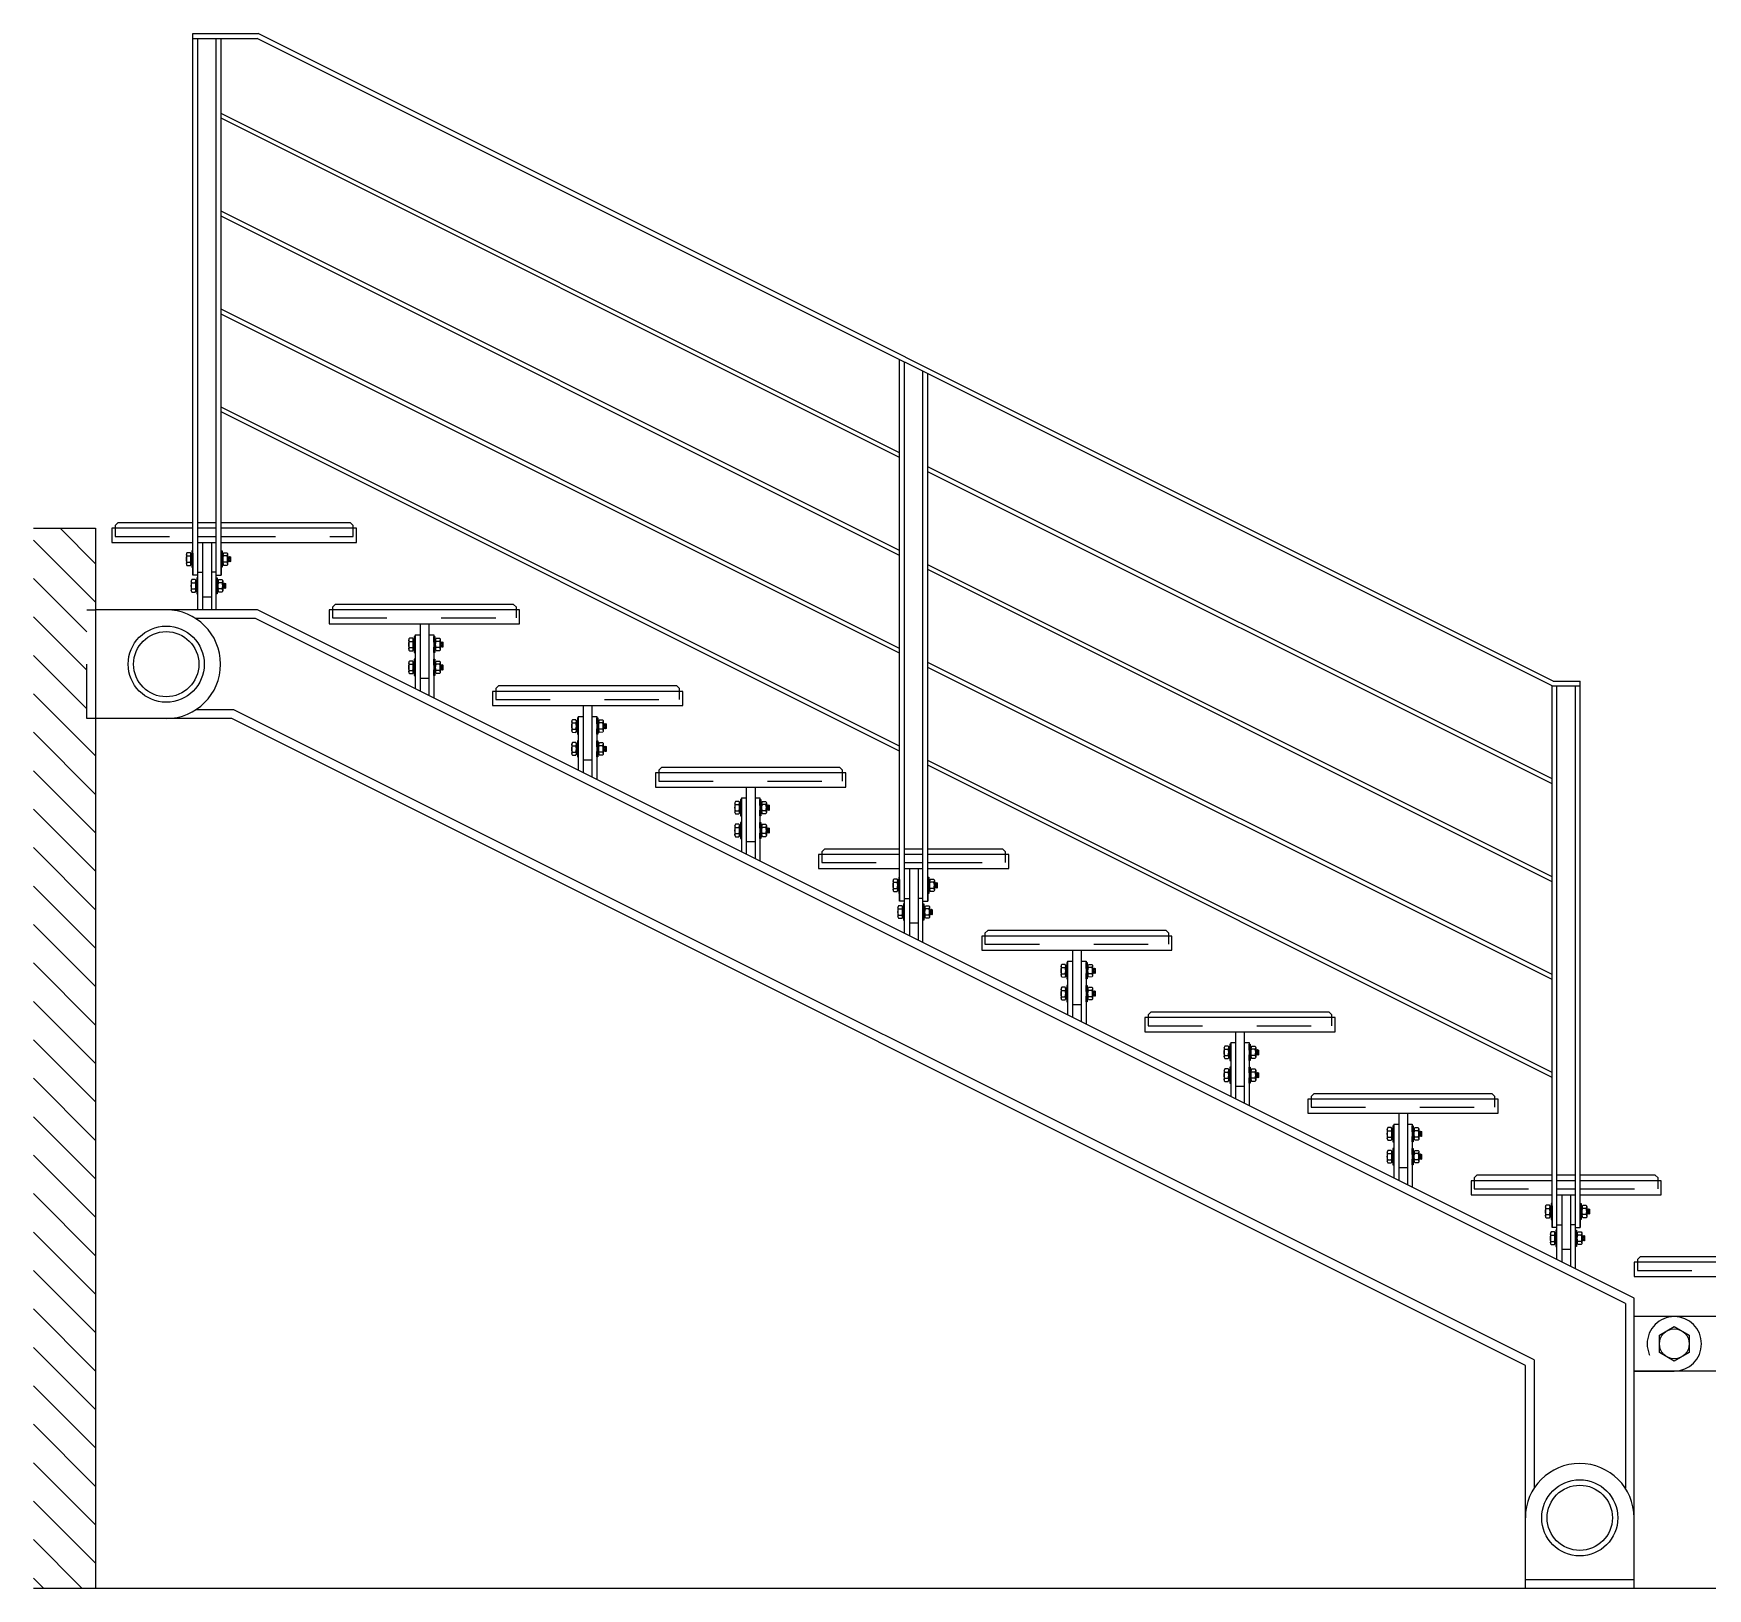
# Model space of a CAD drawing. Header units: millimetres. Extents: x 21.2 to 50.9, y 4.4 to 20.1.
# Drawn here: x 38.06 to 41.139, y 15.482 to 18.342 of the extents above; entities that cross this region are included whole.
import ezdxf

# ---------------------------------------------------------------- set-up
doc = ezdxf.new("R2010")
doc.units = ezdxf.units.MM
doc.linetypes.add('DASHED', pattern=[0.75, 0.5, -0.25])

# ---------------------------------------------------------------- blocks, each defined once
blk = doc.blocks.new('A$C69F00390')
h = blk.add_hatch()
h.set_pattern_fill('ANSI31', color=256, scale=400, angle=90, style=0)
h.set_pattern_definition([(135, (-30293.67, -34020.043), (-35.35534, -35.35534), [])])
h.paths.add_polyline_path([(114.2, 1600), (98.2, 1600), (98.2, 1800), (114.2, 1800), (114.2, 1950), (0, 1950), (0, 0), (114.2, 0)])
for p, q in [((293.2, 1864), (293.2, 2860)), ((293.2, 2860), (413.3, 2860)), ((293.2, 2851), (411.2, 2851)), ((293.2, 2851), (302.2, 2851)), ((302.2, 1800), (302.2, 2851)), ((336.2, 1800), (336.2, 2851)), ((336.2, 2851), (345.2, 2851)), ((345.2, 1864), (345.2, 2851)), ((2793.2, 1660), (411.2, 2851)), ((2795.3, 1669), (413.3, 2860)), ((1593.2, 2089), (345.2, 2713)), ((1593.2, 2080), (345.2, 2704)), ((1593.2, 1909), (345.2, 2533)), ((1593.2, 1900), (345.2, 2524)), ((1593.2, 1729), (345.2, 2353)), ((1593.2, 1720), (345.2, 2344)), ((1593.2, 1264), (1593.2, 2260)), ((1602.2, 1205), (1602.2, 2255.5)), ((1636.2, 1188), (1636.2, 2238.5)), ((1645.2, 1264), (1645.2, 2234)), ((1593.2, 1549), (345.2, 2173)), ((1593.2, 1540), (345.2, 2164)), ((2793.2, 1489), (1645.2, 2063)), ((2793.2, 1480), (1645.2, 2054)), ((144.2, 1950), (144.2, 1924)), ((293.2, 1950), (144.2, 1950)), ((155.2, 1960), (150.2, 1955)), ((150.2, 1955), (150.2, 1950)), ((293.2, 1960), (155.2, 1960)), ((336.2, 1960), (302.2, 1960)), ((336.2, 1950), (302.2, 1950)), ((583.2, 1960), (345.2, 1960)), ((594.2, 1950), (345.2, 1950)), ((588.2, 1955), (583.2, 1960)), ((588.2, 1950), (588.2, 1955)), ((594.2, 1924), (594.2, 1950)), ((144.2, 1924), (293.2, 1924)), ((302.2, 1924), (336.2, 1924)), ((311.2, 1924), (311.2, 1800.5)), ((327.2, 1924), (327.2, 1800)), ((345.2, 1924), (594.2, 1924)), ((282.2, 1899.1), (288.7, 1899.1)), ((282.2, 1887.6), (288.7, 1887.6)), ((289.7, 1884.9), (289.7, 1901.8)), ((291.5, 1903.2), (291.5, 1883.5)), ((293.2, 1904), (293.2, 1864)), ((345.2, 1904), (345.2, 1864)), ((347, 1903.2), (347, 1883.5)), ((348.7, 1884.9), (348.7, 1901.8)), ((356.2, 1899.1), (349.7, 1899.1)), ((356.2, 1887.6), (349.7, 1887.6)), ((357.2, 1898.3), (358.1, 1888.3)), ((357.2, 1898.3), (357.2, 1888.7)), ((359.6, 1889.1), (359, 1897.5)), ((360.6, 1898.3), (361.4, 1888.3)), ((2793.2, 1309), (1645.2, 1883)), ((291.2, 1849.9), (297.7, 1849.9)), ((302.2, 1864), (293.2, 1864)), ((298.7, 1835.7), (298.7, 1852.6)), ((300.5, 1854), (300.5, 1834.3)), ((302.2, 1869), (311.2, 1869)), ((336.2, 1869), (327.2, 1869)), ((336.2, 1864), (345.2, 1864)), ((338, 1854), (338, 1834.3)), ((339.7, 1835.7), (339.7, 1852.6)), ((347.2, 1849.9), (340.7, 1849.9)), ((348.2, 1849.2), (348.2, 1839.5)), ((348.2, 1849.2), (349.1, 1839.2)), ((350.6, 1840), (350, 1848.4)), ((351.6, 1849.2), (352.4, 1839.2)), ((2793.2, 1300), (1645.2, 1874)), ((291.2, 1838.4), (297.7, 1838.4)), ((311.2, 1824), (327.2, 1824)), ((347.2, 1838.4), (340.7, 1838.4)), ((408.4, 1784), (298.5, 1784)), ((2928.2, 524.1), (408.4, 1784)), ((711.2, 1774), (711.2, 1650.5)), ((727.2, 1774), (727.2, 1642.5)), ((691.2, 1742), (697.7, 1742)), ((691.2, 1730.4), (697.7, 1730.4)), ((698.7, 1727.8), (698.7, 1744.6)), ((700.5, 1746.1), (700.5, 1726.3)), ((702.2, 1754), (702.2, 1655)), ((736.2, 1754), (736.2, 1638)), ((738, 1746.1), (738, 1726.3)), ((739.7, 1727.8), (739.7, 1744.6)), ((747.2, 1742), (740.7, 1742)), ((747.2, 1730.4), (740.7, 1730.4)), ((748.2, 1741.2), (749.1, 1731.2)), ((748.2, 1741.2), (748.2, 1731.6)), ((750.6, 1732), (750, 1740.4)), ((751.6, 1741.2), (752.4, 1731.2)), ((691.2, 1699.9), (697.7, 1699.9)), ((698.7, 1685.7), (698.7, 1702.6)), ((700.5, 1704), (700.5, 1684.3)), ((738, 1704), (738, 1684.3)), ((739.7, 1685.7), (739.7, 1702.6)), ((747.2, 1699.9), (740.7, 1699.9)), ((748.2, 1699.2), (749.1, 1689.2)), ((748.2, 1699.2), (748.2, 1689.5)), ((750.6, 1690), (750, 1698.4)), ((751.6, 1699.2), (752.4, 1689.2)), ((2793.2, 1129), (1645.2, 1703)), ((2793.2, 1120), (1645.2, 1694)), ((691.2, 1688.4), (697.7, 1688.4)), ((747.2, 1688.4), (740.7, 1688.4)), ((2795.3, 1669), (2845.2, 1669)), ((2845.2, 664), (2845.2, 1669)), ((2793.2, 1660), (2845.2, 1660)), ((2793.2, 664), (2793.2, 1660)), ((2793.2, 1660), (2802.2, 1660)), ((2802.2, 605), (2802.2, 1660)), ((2836.2, 1660), (2845.2, 1660)), ((2836.2, 588), (2836.2, 1660)), ((368.8, 1616), (298.5, 1616)), ((2760.2, 420.3), (368.8, 1616)), ((1002.2, 1604), (1002.2, 1505)), ((1011.2, 1624), (1011.2, 1500.5)), ((1027.2, 1624), (1027.2, 1492.5)), ((1036.2, 1604), (1036.2, 1488)), ((991.2, 1592), (997.7, 1592)), ((991.2, 1580.4), (997.7, 1580.4)), ((998.7, 1577.8), (998.7, 1594.6)), ((1000.5, 1596.1), (1000.5, 1576.3)), ((1038, 1596.1), (1038, 1576.3)), ((1039.7, 1577.8), (1039.7, 1594.6)), ((1047.2, 1592), (1040.7, 1592)), ((1047.2, 1580.4), (1040.7, 1580.4)), ((1048.2, 1591.2), (1049.1, 1581.2)), ((1048.2, 1591.2), (1048.2, 1581.6)), ((1050.6, 1582), (1050, 1590.4)), ((1051.6, 1591.2), (1052.4, 1581.2)), ((991.2, 1549.9), (997.7, 1549.9)), ((998.7, 1535.7), (998.7, 1552.6)), ((1000.5, 1554), (1000.5, 1534.3)), ((1038, 1554), (1038, 1534.3)), ((1039.7, 1535.7), (1039.7, 1552.6)), ((1047.2, 1549.9), (1040.7, 1549.9)), ((1048.2, 1549.2), (1049.1, 1539.2)), ((1048.2, 1549.2), (1048.2, 1539.5)), ((1050.6, 1540), (1050, 1548.4)), ((1051.6, 1549.2), (1052.4, 1539.2)), ((991.2, 1538.4), (997.7, 1538.4)), ((1047.2, 1538.4), (1040.7, 1538.4)), ((2793.2, 949), (1645.2, 1523)), ((2793.2, 940), (1645.2, 1514)), ((1302.2, 1454), (1302.2, 1355)), ((1311.2, 1474), (1311.2, 1350.5)), ((1327.2, 1474), (1327.2, 1342.5)), ((1336.2, 1454), (1336.2, 1338)), ((1291.2, 1442), (1297.7, 1442)), ((1291.2, 1430.4), (1297.7, 1430.4)), ((1298.7, 1427.8), (1298.7, 1444.6)), ((1300.5, 1446.1), (1300.5, 1426.3)), ((1338, 1446.1), (1338, 1426.3)), ((1339.7, 1427.8), (1339.7, 1444.6)), ((1347.2, 1442), (1340.7, 1442)), ((1347.2, 1430.4), (1340.7, 1430.4)), ((1348.2, 1441.2), (1349.1, 1431.2)), ((1348.2, 1441.2), (1348.2, 1431.6)), ((1350.6, 1432), (1350, 1440.4)), ((1351.6, 1441.2), (1352.4, 1431.2)), ((1291.2, 1399.9), (1297.7, 1399.9)), ((1291.2, 1388.4), (1297.7, 1388.4)), ((1298.7, 1385.7), (1298.7, 1402.6)), ((1300.5, 1404), (1300.5, 1384.3)), ((1338, 1404), (1338, 1384.3)), ((1339.7, 1385.7), (1339.7, 1402.6)), ((1347.2, 1399.9), (1340.7, 1399.9)), ((1347.2, 1388.4), (1340.7, 1388.4)), ((1348.2, 1399.2), (1349.1, 1389.2)), ((1348.2, 1399.2), (1348.2, 1389.5)), ((1350.6, 1390), (1350, 1398.4)), ((1351.6, 1399.2), (1352.4, 1389.2)), ((1455.2, 1360), (1450.2, 1355)), ((1450.2, 1355), (1450.2, 1350)), ((1593.2, 1360), (1455.2, 1360)), ((1636.2, 1360), (1602.2, 1360)), ((1783.2, 1360), (1645.2, 1360)), ((1788.2, 1355), (1783.2, 1360)), ((1788.2, 1350), (1788.2, 1355)), ((1593.2, 1350), (1444.2, 1350)), ((1444.2, 1350), (1444.2, 1324)), ((1636.2, 1350), (1602.2, 1350)), ((1794.2, 1350), (1645.2, 1350)), ((1794.2, 1324), (1794.2, 1350)), ((1444.2, 1324), (1593.2, 1324)), ((1582.2, 1299.1), (1588.7, 1299.1)), ((1589.7, 1284.9), (1589.7, 1301.8)), ((1591.5, 1303.2), (1591.5, 1283.5)), ((1593.2, 1304), (1593.2, 1264)), ((1602.2, 1324), (1636.2, 1324)), ((1611.2, 1324), (1611.2, 1200.5)), ((1627.2, 1324), (1627.2, 1192.5)), ((1645.2, 1324), (1794.2, 1324)), ((1645.2, 1304), (1645.2, 1264)), ((1647, 1303.2), (1647, 1283.5)), ((1648.7, 1284.9), (1648.7, 1301.8)), ((1656.2, 1299.1), (1649.7, 1299.1)), ((1657.2, 1298.3), (1658.1, 1288.3)), ((1657.2, 1298.3), (1657.2, 1288.7)), ((1659.6, 1289.1), (1659, 1297.5)), ((1660.6, 1298.3), (1661.4, 1288.3)), ((1582.2, 1287.6), (1588.7, 1287.6)), ((1602.2, 1264), (1593.2, 1264)), ((1602.2, 1269), (1611.2, 1269)), ((1636.2, 1269), (1627.2, 1269)), ((1636.2, 1264), (1645.2, 1264)), ((1656.2, 1287.6), (1649.7, 1287.6)), ((1591.2, 1249.9), (1597.7, 1249.9)), ((1591.2, 1238.4), (1597.7, 1238.4)), ((1598.7, 1235.7), (1598.7, 1252.6)), ((1600.5, 1254), (1600.5, 1234.3)), ((1638, 1254), (1638, 1234.3)), ((1639.7, 1235.7), (1639.7, 1252.6)), ((1647.2, 1249.9), (1640.7, 1249.9)), ((1647.2, 1238.4), (1640.7, 1238.4)), ((1648.2, 1249.2), (1648.2, 1239.5)), ((1648.2, 1249.2), (1649.1, 1239.2)), ((1650.6, 1240), (1650, 1248.4)), ((1651.6, 1249.2), (1652.4, 1239.2)), ((1611.2, 1224), (1627.2, 1224)), ((1911.2, 1174), (1911.2, 1050.5)), ((1927.2, 1174), (1927.2, 1042.5)), ((1891.2, 1142), (1897.7, 1142)), ((1898.7, 1127.8), (1898.7, 1144.6)), ((1900.5, 1146.1), (1900.5, 1126.3)), ((1902.2, 1154), (1902.2, 1055)), ((1936.2, 1154), (1936.2, 1038)), ((1938, 1146.1), (1938, 1126.3)), ((1939.7, 1127.8), (1939.7, 1144.6)), ((1947.2, 1142), (1940.7, 1142)), ((1948.2, 1141.2), (1949.1, 1131.2)), ((1948.2, 1141.2), (1948.2, 1131.6)), ((1950.6, 1132), (1950, 1140.4)), ((1951.6, 1141.2), (1952.4, 1131.2)), ((1891.2, 1130.4), (1897.7, 1130.4)), ((1947.2, 1130.4), (1940.7, 1130.4)), ((1891.2, 1099.9), (1897.7, 1099.9)), ((1891.2, 1088.4), (1897.7, 1088.4)), ((1898.7, 1085.7), (1898.7, 1102.6)), ((1900.5, 1104), (1900.5, 1084.3)), ((1938, 1104), (1938, 1084.3)), ((1939.7, 1085.7), (1939.7, 1102.6)), ((1947.2, 1099.9), (1940.7, 1099.9)), ((1947.2, 1088.4), (1940.7, 1088.4)), ((1948.2, 1099.2), (1949.1, 1089.2)), ((1948.2, 1099.2), (1948.2, 1089.5)), ((1950.6, 1090), (1950, 1098.4)), ((1951.6, 1099.2), (1952.4, 1089.2)), ((2211.2, 1024), (2211.2, 900.5)), ((2227.2, 1024), (2227.2, 892.5)), ((2191.2, 992), (2197.7, 992)), ((2198.7, 977.8), (2198.7, 994.6)), ((2200.5, 996.1), (2200.5, 976.3)), ((2202.2, 1004), (2202.2, 905)), ((2236.2, 1004), (2236.2, 888)), ((2238, 996.1), (2238, 976.3)), ((2239.7, 977.8), (2239.7, 994.6)), ((2247.2, 992), (2240.7, 992)), ((2248.2, 991.2), (2249.1, 981.2)), ((2248.2, 991.2), (2248.2, 981.6)), ((2250.6, 982), (2250, 990.4)), ((2251.6, 991.2), (2252.4, 981.2)), ((2191.2, 980.4), (2197.7, 980.4)), ((2247.2, 980.4), (2240.7, 980.4)), ((2191.2, 949.9), (2197.7, 949.9)), ((2191.2, 938.4), (2197.7, 938.4)), ((2198.7, 935.7), (2198.7, 952.6)), ((2200.5, 954), (2200.5, 934.3)), ((2238, 954), (2238, 934.3)), ((2239.7, 935.7), (2239.7, 952.6)), ((2247.2, 949.9), (2240.7, 949.9)), ((2247.2, 938.4), (2240.7, 938.4)), ((2248.2, 949.2), (2249.1, 939.2)), ((2248.2, 949.2), (2248.2, 939.5)), ((2250.6, 940), (2250, 948.4)), ((2251.6, 949.2), (2252.4, 939.2)), ((2511.2, 874), (2511.2, 750.5)), ((2527.2, 874), (2527.2, 742.5)), ((2491.2, 842), (2497.7, 842)), ((2498.7, 827.8), (2498.7, 844.6)), ((2500.5, 846.1), (2500.5, 826.3)), ((2502.2, 854), (2502.2, 755)), ((2536.2, 854), (2536.2, 738)), ((2538, 846.1), (2538, 826.3)), ((2539.7, 827.8), (2539.7, 844.6)), ((2547.2, 842), (2540.7, 842)), ((2548.2, 841.2), (2549.1, 831.2)), ((2548.2, 841.2), (2548.2, 831.6)), ((2550.6, 832), (2550, 840.4)), ((2551.6, 841.2), (2552.4, 831.2)), ((2491.2, 830.4), (2497.7, 830.4)), ((2498.7, 785.7), (2498.7, 802.6)), ((2500.5, 804), (2500.5, 784.3)), ((2538, 804), (2538, 784.3)), ((2539.7, 785.7), (2539.7, 802.6)), ((2547.2, 830.4), (2540.7, 830.4)), ((2491.2, 799.9), (2497.7, 799.9)), ((2491.2, 788.4), (2497.7, 788.4)), ((2547.2, 799.9), (2540.7, 799.9)), ((2547.2, 788.4), (2540.7, 788.4)), ((2548.2, 799.2), (2549.1, 789.2)), ((2548.2, 799.2), (2548.2, 789.5)), ((2550.6, 790), (2550, 798.4)), ((2551.6, 799.2), (2552.4, 789.2)), ((2793.2, 750), (2644.2, 750)), ((2644.2, 750), (2644.2, 724)), ((2655.2, 760), (2650.2, 755)), ((2650.2, 755), (2650.2, 750)), ((2793.2, 760), (2655.2, 760)), ((2836.2, 760), (2802.2, 760)), ((2836.2, 750), (2802.2, 750)), ((2983.2, 760), (2845.2, 760)), ((2994.2, 750), (2845.2, 750)), ((2988.2, 755), (2983.2, 760)), ((2988.2, 750), (2988.2, 755)), ((2994.2, 724), (2994.2, 750)), ((2644.2, 724), (2793.2, 724)), ((2802.2, 724), (2836.2, 724)), ((2811.2, 724), (2811.2, 600.5)), ((2827.2, 724), (2827.2, 592.5)), ((2845.2, 724), (2994.2, 724)), ((2782.2, 699.1), (2788.7, 699.1)), ((2782.2, 687.6), (2788.7, 687.6)), ((2789.7, 684.9), (2789.7, 701.8)), ((2791.5, 703.2), (2791.5, 683.5)), ((2793.2, 704), (2793.2, 664)), ((2845.2, 704), (2845.2, 664)), ((2847, 703.2), (2847, 683.5)), ((2848.7, 684.9), (2848.7, 701.8)), ((2856.2, 699.1), (2849.7, 699.1)), ((2856.2, 687.6), (2849.7, 687.6)), ((2857.2, 698.3), (2858.1, 688.3)), ((2857.2, 698.3), (2857.2, 688.7)), ((2859.6, 689.1), (2859, 697.5)), ((2860.6, 698.3), (2861.4, 688.3)), ((2791.2, 649.9), (2797.7, 649.9)), ((2802.2, 664), (2793.2, 664)), ((2798.7, 635.7), (2798.7, 652.6)), ((2800.5, 654), (2800.5, 634.3)), ((2802.2, 669), (2811.2, 669)), ((2836.2, 669), (2827.2, 669)), ((2836.2, 664), (2845.2, 664)), ((2838, 654), (2838, 634.3)), ((2839.7, 635.7), (2839.7, 652.6)), ((2847.2, 649.9), (2840.7, 649.9)), ((2848.2, 649.2), (2848.2, 639.5)), ((2848.2, 649.2), (2849.1, 639.2)), ((2850.6, 640), (2850, 648.4)), ((2851.6, 649.2), (2852.4, 639.2)), ((2791.2, 638.4), (2797.7, 638.4)), ((2811.2, 624), (2827.2, 624)), ((2847.2, 638.4), (2840.7, 638.4)), ((3944.2, 600), (2944.2, 600)), ((2944.2, 600), (2944.2, 574)), ((2955.2, 610), (2950.2, 605)), ((2950.2, 605), (2950.2, 600)), ((3933.2, 610), (2955.2, 610)), ((2944.2, 574), (3944.2, 574)), ((2928.2, 524.1), (2928.2, 184.3)), ((2760.2, 420.3), (2760.2, 184.3)), ((2944.2, 16), (2744.2, 16)), ((4844.2, 0), (0, 0))]:
    blk.add_line(p, q)
for points in [[(0, 1950), (114.2, 1950), (114.2, 0)], [(2944.2, 0), (2944.2, 534), (412.2, 1800), (114.2, 1800)], [(888.2, 1800), (888.2, 1805), (883.2, 1810), (555.2, 1810), (550.2, 1805), (550.2, 1800)], [(702.2, 1754), (711.2, 1754)], [(727.2, 1754), (736.2, 1754)], [(711.2, 1674), (727.2, 1674)], [(1188.2, 1650), (1188.2, 1655), (1183.2, 1660), (855.2, 1660), (850.2, 1655), (850.2, 1650)], [(1002.2, 1604), (1011.2, 1604)], [(1027.2, 1604), (1036.2, 1604)], [(2744.2, 0), (2744.2, 410.4), (365, 1600), (114.2, 1600)], [(1011.2, 1524), (1027.2, 1524)], [(1488.2, 1500), (1488.2, 1505), (1483.2, 1510), (1155.2, 1510), (1150.2, 1505), (1150.2, 1500)], [(1302.2, 1454), (1311.2, 1454)], [(1327.2, 1454), (1336.2, 1454)], [(1311.2, 1374), (1327.2, 1374)], [(2088.2, 1200), (2088.2, 1205), (2083.2, 1210), (1755.2, 1210), (1750.2, 1205), (1750.2, 1200)], [(1902.2, 1154), (1911.2, 1154)], [(1927.2, 1154), (1936.2, 1154)], [(1911.2, 1074), (1927.2, 1074)], [(2388.2, 1050), (2388.2, 1055), (2383.2, 1060), (2055.2, 1060), (2050.2, 1055), (2050.2, 1050)], [(2202.2, 1004), (2211.2, 1004)], [(2227.2, 1004), (2236.2, 1004)], [(2211.2, 924), (2227.2, 924)], [(2688.2, 900), (2688.2, 905), (2683.2, 910), (2355.2, 910), (2350.2, 905), (2350.2, 900)], [(2502.2, 854), (2511.2, 854)], [(2527.2, 854), (2536.2, 854)], [(2511.2, 774), (2527.2, 774)], [(4794.2, 124), (4414.2, 124), (3662.2, 500), (2944.2, 500)], [(4744.2, 24), (4390.6, 24), (3638.6, 400), (2944.2, 400)]]:
    blk.add_lwpolyline(points)
at = {"linetype": 'DASHED'}
for points in [[(150.2, 1950), (150.2, 1935), (293.2, 1935)], [(345.2, 1935), (588.2, 1935), (588.2, 1950)], [(302.2, 1935), (336.2, 1935)], [(114.2, 1600), (98.2, 1600), (98.2, 1800), (114.2, 1800)], [(550.2, 1800), (550.2, 1785), (888.2, 1785), (888.2, 1800)], [(850.2, 1650), (850.2, 1635), (1188.2, 1635), (1188.2, 1650)], [(1150.2, 1500), (1150.2, 1485), (1488.2, 1485), (1488.2, 1500)], [(1450.2, 1350), (1450.2, 1335), (1593.2, 1335)], [(1602.2, 1335), (1636.2, 1335)], [(1645.2, 1335), (1788.2, 1335), (1788.2, 1350)], [(1750.2, 1200), (1750.2, 1185), (2088.2, 1185), (2088.2, 1200)], [(2050.2, 1050), (2050.2, 1035), (2388.2, 1035), (2388.2, 1050)], [(2350.2, 900), (2350.2, 885), (2688.2, 885), (2688.2, 900)], [(2650.2, 750), (2650.2, 735), (2793.2, 735)], [(2845.2, 735), (2988.2, 735), (2988.2, 750)], [(2802.2, 735), (2836.2, 735)], [(2950.2, 600), (2950.2, 585), (3938.2, 585), (3938.2, 600)]]:
    blk.add_lwpolyline(points, dxfattribs=at)
for points in [[(293.2, 1897.4), (293.2, 1908.2), (291.5, 1908.2), (291.5, 1903.2), (289.7, 1903.2), (289.7, 1901.8, 0.201578), (288.6, 1904.9), (282.4, 1904.9, 0.196126), (281.2, 1902.1, 0.196126)], [(281.2, 1902.1), (281.2, 1902.1), (281.2, 1884.6, 0.22641), (282.4, 1881.8), (288.6, 1881.8, 0.193582), (289.7, 1884.9), (289.7, 1883.5), (291.5, 1883.5), (291.5, 1878.5), (293.2, 1878.5), (293.2, 1888.6)], [(281.2, 1884.9, -0.219294), (282.2, 1887.6, -0.173205), (282.2, 1899.1, -0.102242), (281.2, 1901.8)], [(289.7, 1884.9, 0.219294), (288.7, 1887.6, 0.173205), (288.7, 1899.1, 0.102242), (289.7, 1901.8)], [(345.2, 1897.4), (345.2, 1908.2), (347, 1908.2), (347, 1903.2), (348.7, 1903.2), (348.7, 1901.8, -0.201578), (349.9, 1904.9), (356.1, 1904.9, -0.203722), (357.2, 1902), (357.2, 1898.3), (359, 1897.5), (360.6, 1898.3), (362.2, 1897.6), (362.2, 1888.8), (361.4, 1888.3), (359.6, 1889.1), (358.1, 1888.3), (357.2, 1888.7), (357.2, 1884.6, -0.22641), (356.1, 1881.8), (349.9, 1881.8, -0.193582), (348.7, 1884.9), (348.7, 1883.5), (347, 1883.5), (347, 1878.5), (345.2, 1878.5), (345.2, 1888.6)], [(348.7, 1884.9, -0.219294), (349.7, 1887.6, -0.173205), (349.7, 1899.1, -0.102242), (348.7, 1901.8)], [(357.2, 1884.9, 0.219294), (356.2, 1887.6, 0.173205), (356.2, 1899.1, 0.102242), (357.2, 1901.8)], [(302.2, 1848.2), (302.2, 1859), (300.5, 1859), (300.5, 1854), (298.7, 1854), (298.7, 1852.6, 0.201578), (297.6, 1855.7), (291.4, 1855.7, 0.203722), (290.2, 1852.8), (290.2, 1839.5)], [(290.2, 1835.7, -0.219294), (291.2, 1838.4, -0.173205), (291.2, 1849.9, -0.102242), (290.2, 1852.6)], [(298.7, 1835.7, 0.219294), (297.7, 1838.4, 0.173205), (297.7, 1849.9, 0.102242), (298.7, 1852.6)], [(336.2, 1848.2), (336.2, 1859), (338, 1859), (338, 1854), (339.7, 1854), (339.7, 1852.6, -0.201578), (340.9, 1855.7), (347.1, 1855.7, -0.203722), (348.2, 1852.8), (348.2, 1849.2), (350, 1848.4), (351.6, 1849.2), (353.2, 1848.4), (353.2, 1839.6), (352.4, 1839.2), (350.6, 1840), (349.1, 1839.2), (348.2, 1839.5), (348.2, 1835.5, -0.22641), (347.1, 1832.6), (340.9, 1832.6, -0.193582), (339.7, 1835.7), (339.7, 1834.3), (338, 1834.3), (338, 1829.3), (336.2, 1829.3), (336.2, 1839.4)], [(339.7, 1835.7, -0.219294), (340.7, 1838.4, -0.173205), (340.7, 1849.9, -0.102242), (339.7, 1852.6)], [(348.2, 1835.7, 0.219294), (347.2, 1838.4, 0.173205), (347.2, 1849.9, 0.102242), (348.2, 1852.6)], [(290.2, 1839.5), (290.2, 1839.5), (290.2, 1835.5, 0.22641), (291.4, 1832.6), (297.6, 1832.6, 0.193582), (298.7, 1835.7), (298.7, 1834.3), (300.5, 1834.3), (300.5, 1829.3), (302.2, 1829.3), (302.2, 1839.4)], [(702.2, 1740.2), (702.2, 1751.1), (700.5, 1751.1), (700.5, 1746.1), (698.7, 1746.1), (698.7, 1744.6, 0.201578), (697.6, 1747.7), (691.4, 1747.7, 0.196126), (690.2, 1745, 0.196126)], [(690.2, 1745), (690.2, 1745), (690.2, 1727.5, 0.22641), (691.4, 1724.7), (697.6, 1724.6, 0.193582), (698.7, 1727.8), (698.7, 1726.3), (700.5, 1726.3), (700.5, 1721.3), (702.2, 1721.3), (702.2, 1731.4)], [(690.2, 1727.8, -0.219294), (691.2, 1730.4, -0.173205), (691.2, 1742, -0.102242), (690.2, 1744.6)], [(698.7, 1727.8, 0.219294), (697.7, 1730.4, 0.173205), (697.7, 1742, 0.102242), (698.7, 1744.6)], [(736.2, 1740.2), (736.2, 1751.1), (738, 1751.1), (738, 1746.1), (739.7, 1746.1), (739.7, 1744.6, -0.201578), (740.9, 1747.7), (747.1, 1747.7, -0.203722), (748.2, 1744.9), (748.2, 1741.2), (750, 1740.4), (751.6, 1741.2), (753.2, 1740.4), (753.2, 1731.6), (752.4, 1731.2), (750.6, 1732), (749.1, 1731.2), (748.2, 1731.6), (748.2, 1727.5, -0.22641), (747.1, 1724.7), (740.9, 1724.6, -0.193582), (739.7, 1727.8), (739.7, 1726.3), (738, 1726.3), (738, 1721.3), (736.2, 1721.3), (736.2, 1731.4)], [(739.7, 1727.8, -0.219294), (740.7, 1730.4, -0.173205), (740.7, 1742, -0.102242), (739.7, 1744.6)], [(748.2, 1727.8, 0.219294), (747.2, 1730.4, 0.173205), (747.2, 1742, 0.102242), (748.2, 1744.6)], [(702.2, 1698.2), (702.2, 1709), (700.5, 1709), (700.5, 1704), (698.7, 1704), (698.7, 1702.6, 0.201578), (697.6, 1705.7), (691.4, 1705.7, 0.203722), (690.2, 1702.8), (690.2, 1689.5)], [(690.2, 1685.7, -0.219294), (691.2, 1688.4, -0.173205), (691.2, 1699.9, -0.102242), (690.2, 1702.6)], [(698.7, 1685.7, 0.219294), (697.7, 1688.4, 0.173205), (697.7, 1699.9, 0.102242), (698.7, 1702.6)], [(736.2, 1698.2), (736.2, 1709), (738, 1709), (738, 1704), (739.7, 1704), (739.7, 1702.6, -0.201578), (740.9, 1705.7), (747.1, 1705.7, -0.203722), (748.2, 1702.8), (748.2, 1699.2), (750, 1698.4), (751.6, 1699.2), (753.2, 1698.4), (753.2, 1689.6), (752.4, 1689.2), (750.6, 1690), (749.1, 1689.2), (748.2, 1689.5), (748.2, 1685.5, -0.22641), (747.1, 1682.6), (740.9, 1682.6, -0.193582), (739.7, 1685.7), (739.7, 1684.3), (738, 1684.3), (738, 1679.3), (736.2, 1679.3), (736.2, 1689.4)], [(739.7, 1685.7, -0.219294), (740.7, 1688.4, -0.173205), (740.7, 1699.9, -0.102242), (739.7, 1702.6)], [(748.2, 1685.7, 0.219294), (747.2, 1688.4, 0.173205), (747.2, 1699.9, 0.102242), (748.2, 1702.6)], [(690.2, 1689.5), (690.2, 1689.5), (690.2, 1685.5, 0.22641), (691.4, 1682.6), (697.6, 1682.6, 0.193582), (698.7, 1685.7), (698.7, 1684.3), (700.5, 1684.3), (700.5, 1679.3), (702.2, 1679.3), (702.2, 1689.4)], [(1002.2, 1590.2), (1002.2, 1601.1), (1000.5, 1601.1), (1000.5, 1596.1), (998.7, 1596.1), (998.7, 1594.6, 0.201578), (997.6, 1597.7), (991.4, 1597.7, 0.196126), (990.2, 1595, 0.196126)], [(990.2, 1595), (990.2, 1595), (990.2, 1577.5, 0.22641), (991.4, 1574.7), (997.6, 1574.6, 0.193582), (998.7, 1577.8), (998.7, 1576.3), (1000.5, 1576.3), (1000.5, 1571.3), (1002.2, 1571.3), (1002.2, 1581.4)], [(990.2, 1577.8, -0.219294), (991.2, 1580.4, -0.173205), (991.2, 1592, -0.102242), (990.2, 1594.6)], [(998.7, 1577.8, 0.219294), (997.7, 1580.4, 0.173205), (997.7, 1592, 0.102242), (998.7, 1594.6)], [(1036.2, 1590.2), (1036.2, 1601.1), (1038, 1601.1), (1038, 1596.1), (1039.7, 1596.1), (1039.7, 1594.6, -0.201578), (1040.9, 1597.7), (1047.1, 1597.7, -0.203722), (1048.2, 1594.9), (1048.2, 1591.2), (1050, 1590.4), (1051.6, 1591.2), (1053.2, 1590.4), (1053.2, 1581.6), (1052.4, 1581.2), (1050.6, 1582), (1049.1, 1581.2), (1048.2, 1581.6), (1048.2, 1577.5, -0.22641), (1047.1, 1574.7), (1040.9, 1574.6, -0.193582), (1039.7, 1577.8), (1039.7, 1576.3), (1038, 1576.3), (1038, 1571.3), (1036.2, 1571.3), (1036.2, 1581.4)], [(1039.7, 1577.8, -0.219294), (1040.7, 1580.4, -0.173205), (1040.7, 1592, -0.102242), (1039.7, 1594.6)], [(1048.2, 1577.8, 0.219294), (1047.2, 1580.4, 0.173205), (1047.2, 1592, 0.102242), (1048.2, 1594.6)], [(1002.2, 1548.2), (1002.2, 1559), (1000.5, 1559), (1000.5, 1554), (998.7, 1554), (998.7, 1552.6, 0.201578), (997.6, 1555.7), (991.4, 1555.7, 0.203722), (990.2, 1552.8), (990.2, 1539.5)], [(990.2, 1535.7, -0.219294), (991.2, 1538.4, -0.173205), (991.2, 1549.9, -0.102242), (990.2, 1552.6)], [(998.7, 1535.7, 0.219294), (997.7, 1538.4, 0.173205), (997.7, 1549.9, 0.102242), (998.7, 1552.6)], [(1036.2, 1548.2), (1036.2, 1559), (1038, 1559), (1038, 1554), (1039.7, 1554), (1039.7, 1552.6, -0.201578), (1040.9, 1555.7), (1047.1, 1555.7, -0.203722), (1048.2, 1552.8), (1048.2, 1549.2), (1050, 1548.4), (1051.6, 1549.2), (1053.2, 1548.4), (1053.2, 1539.6), (1052.4, 1539.2), (1050.6, 1540), (1049.1, 1539.2), (1048.2, 1539.5), (1048.2, 1535.5, -0.22641), (1047.1, 1532.6), (1040.9, 1532.6, -0.193582), (1039.7, 1535.7), (1039.7, 1534.3), (1038, 1534.3), (1038, 1529.3), (1036.2, 1529.3), (1036.2, 1539.4)], [(1039.7, 1535.7, -0.219294), (1040.7, 1538.4, -0.173205), (1040.7, 1549.9, -0.102242), (1039.7, 1552.6)], [(1048.2, 1535.7, 0.219294), (1047.2, 1538.4, 0.173205), (1047.2, 1549.9, 0.102242), (1048.2, 1552.6)], [(990.2, 1539.5), (990.2, 1539.5), (990.2, 1535.5, 0.22641), (991.4, 1532.6), (997.6, 1532.6, 0.193582), (998.7, 1535.7), (998.7, 1534.3), (1000.5, 1534.3), (1000.5, 1529.3), (1002.2, 1529.3), (1002.2, 1539.4)], [(1302.2, 1440.2), (1302.2, 1451.1), (1300.5, 1451.1), (1300.5, 1446.1), (1298.7, 1446.1), (1298.7, 1444.6, 0.201578), (1297.6, 1447.7), (1291.4, 1447.7, 0.196126), (1290.2, 1445, 0.196126)], [(1336.2, 1440.2), (1336.2, 1451.1), (1338, 1451.1), (1338, 1446.1), (1339.7, 1446.1), (1339.7, 1444.6, -0.201578), (1340.9, 1447.7), (1347.1, 1447.7, -0.203722), (1348.2, 1444.9), (1348.2, 1441.2), (1350, 1440.4), (1351.6, 1441.2), (1353.2, 1440.4), (1353.2, 1431.6), (1352.4, 1431.2), (1350.6, 1432), (1349.1, 1431.2), (1348.2, 1431.6), (1348.2, 1427.5, -0.22641), (1347.1, 1424.7), (1340.9, 1424.6, -0.193582), (1339.7, 1427.8), (1339.7, 1426.3), (1338, 1426.3), (1338, 1421.3), (1336.2, 1421.3), (1336.2, 1431.4)], [(1290.2, 1445), (1290.2, 1445), (1290.2, 1427.5, 0.22641), (1291.4, 1424.7), (1297.6, 1424.6, 0.193582), (1298.7, 1427.8), (1298.7, 1426.3), (1300.5, 1426.3), (1300.5, 1421.3), (1302.2, 1421.3), (1302.2, 1431.4)], [(1290.2, 1427.8, -0.219294), (1291.2, 1430.4, -0.173205), (1291.2, 1442, -0.102242), (1290.2, 1444.6)], [(1298.7, 1427.8, 0.219294), (1297.7, 1430.4, 0.173205), (1297.7, 1442, 0.102242), (1298.7, 1444.6)], [(1339.7, 1427.8, -0.219294), (1340.7, 1430.4, -0.173205), (1340.7, 1442, -0.102242), (1339.7, 1444.6)], [(1348.2, 1427.8, 0.219294), (1347.2, 1430.4, 0.173205), (1347.2, 1442, 0.102242), (1348.2, 1444.6)], [(1302.2, 1398.2), (1302.2, 1409), (1300.5, 1409), (1300.5, 1404), (1298.7, 1404), (1298.7, 1402.6, 0.201578), (1297.6, 1405.7), (1291.4, 1405.7, 0.203722), (1290.2, 1402.8), (1290.2, 1389.5)], [(1290.2, 1385.7, -0.219294), (1291.2, 1388.4, -0.173205), (1291.2, 1399.9, -0.102242), (1290.2, 1402.6)], [(1290.2, 1389.5), (1290.2, 1389.5), (1290.2, 1385.5, 0.22641), (1291.4, 1382.6), (1297.6, 1382.6, 0.193582), (1298.7, 1385.7), (1298.7, 1384.3), (1300.5, 1384.3), (1300.5, 1379.3), (1302.2, 1379.3), (1302.2, 1389.4)], [(1298.7, 1385.7, 0.219294), (1297.7, 1388.4, 0.173205), (1297.7, 1399.9, 0.102242), (1298.7, 1402.6)], [(1336.2, 1398.2), (1336.2, 1409), (1338, 1409), (1338, 1404), (1339.7, 1404), (1339.7, 1402.6, -0.201578), (1340.9, 1405.7), (1347.1, 1405.7, -0.203722), (1348.2, 1402.8), (1348.2, 1399.2), (1350, 1398.4), (1351.6, 1399.2), (1353.2, 1398.4), (1353.2, 1389.6), (1352.4, 1389.2), (1350.6, 1390), (1349.1, 1389.2), (1348.2, 1389.5), (1348.2, 1385.5, -0.22641), (1347.1, 1382.6), (1340.9, 1382.6, -0.193582), (1339.7, 1385.7), (1339.7, 1384.3), (1338, 1384.3), (1338, 1379.3), (1336.2, 1379.3), (1336.2, 1389.4)], [(1339.7, 1385.7, -0.219294), (1340.7, 1388.4, -0.173205), (1340.7, 1399.9, -0.102242), (1339.7, 1402.6)], [(1348.2, 1385.7, 0.219294), (1347.2, 1388.4, 0.173205), (1347.2, 1399.9, 0.102242), (1348.2, 1402.6)], [(1593.2, 1297.4), (1593.2, 1308.2), (1591.5, 1308.2), (1591.5, 1303.2), (1589.7, 1303.2), (1589.7, 1301.8, 0.201578), (1588.6, 1304.9), (1582.4, 1304.9, 0.196126), (1581.2, 1302.1, 0.196126)], [(1581.2, 1302.1), (1581.2, 1302.1), (1581.2, 1284.6, 0.22641), (1582.4, 1281.8), (1588.6, 1281.8, 0.193582), (1589.7, 1284.9), (1589.7, 1283.5), (1591.5, 1283.5), (1591.5, 1278.5), (1593.2, 1278.5), (1593.2, 1288.6)], [(1581.2, 1284.9, -0.219294), (1582.2, 1287.6, -0.173205), (1582.2, 1299.1, -0.102242), (1581.2, 1301.8)], [(1589.7, 1284.9, 0.219294), (1588.7, 1287.6, 0.173205), (1588.7, 1299.1, 0.102242), (1589.7, 1301.8)], [(1645.2, 1297.4), (1645.2, 1308.2), (1647, 1308.2), (1647, 1303.2), (1648.7, 1303.2), (1648.7, 1301.8, -0.201578), (1649.9, 1304.9), (1656.1, 1304.9, -0.203722), (1657.2, 1302), (1657.2, 1298.3), (1659, 1297.5), (1660.6, 1298.3), (1662.2, 1297.6), (1662.2, 1288.8), (1661.4, 1288.3), (1659.6, 1289.1), (1658.1, 1288.3), (1657.2, 1288.7), (1657.2, 1284.6, -0.22641), (1656.1, 1281.8), (1649.9, 1281.8, -0.193582), (1648.7, 1284.9), (1648.7, 1283.5), (1647, 1283.5), (1647, 1278.5), (1645.2, 1278.5), (1645.2, 1288.6)], [(1648.7, 1284.9, -0.219294), (1649.7, 1287.6, -0.173205), (1649.7, 1299.1, -0.102242), (1648.7, 1301.8)], [(1657.2, 1284.9, 0.219294), (1656.2, 1287.6, 0.173205), (1656.2, 1299.1, 0.102242), (1657.2, 1301.8)], [(1602.2, 1248.2), (1602.2, 1259), (1600.5, 1259), (1600.5, 1254), (1598.7, 1254), (1598.7, 1252.6, 0.201578), (1597.6, 1255.7), (1591.4, 1255.7, 0.203722), (1590.2, 1252.8), (1590.2, 1239.5)], [(1590.2, 1235.7, -0.219294), (1591.2, 1238.4, -0.173205), (1591.2, 1249.9, -0.102242), (1590.2, 1252.6)], [(1590.2, 1239.5), (1590.2, 1239.5), (1590.2, 1235.5, 0.22641), (1591.4, 1232.6), (1597.6, 1232.6, 0.193582), (1598.7, 1235.7), (1598.7, 1234.3), (1600.5, 1234.3), (1600.5, 1229.3), (1602.2, 1229.3), (1602.2, 1239.4)], [(1598.7, 1235.7, 0.219294), (1597.7, 1238.4, 0.173205), (1597.7, 1249.9, 0.102242), (1598.7, 1252.6)], [(1636.2, 1248.2), (1636.2, 1259), (1638, 1259), (1638, 1254), (1639.7, 1254), (1639.7, 1252.6, -0.201578), (1640.9, 1255.7), (1647.1, 1255.7, -0.203722), (1648.2, 1252.8), (1648.2, 1249.2), (1650, 1248.4), (1651.6, 1249.2), (1653.2, 1248.4), (1653.2, 1239.6), (1652.4, 1239.2), (1650.6, 1240), (1649.1, 1239.2), (1648.2, 1239.5), (1648.2, 1235.5, -0.22641), (1647.1, 1232.6), (1640.9, 1232.6, -0.193582), (1639.7, 1235.7), (1639.7, 1234.3), (1638, 1234.3), (1638, 1229.3), (1636.2, 1229.3), (1636.2, 1239.4)], [(1639.7, 1235.7, -0.219294), (1640.7, 1238.4, -0.173205), (1640.7, 1249.9, -0.102242), (1639.7, 1252.6)], [(1648.2, 1235.7, 0.219294), (1647.2, 1238.4, 0.173205), (1647.2, 1249.9, 0.102242), (1648.2, 1252.6)], [(1902.2, 1140.2), (1902.2, 1151.1), (1900.5, 1151.1), (1900.5, 1146.1), (1898.7, 1146.1), (1898.7, 1144.6, 0.201578), (1897.6, 1147.7), (1891.4, 1147.7, 0.196126), (1890.2, 1145, 0.196126)], [(1890.2, 1145), (1890.2, 1145), (1890.2, 1127.5, 0.22641), (1891.4, 1124.7), (1897.6, 1124.6, 0.193582), (1898.7, 1127.8), (1898.7, 1126.3), (1900.5, 1126.3), (1900.5, 1121.3), (1902.2, 1121.3), (1902.2, 1131.4)], [(1890.2, 1127.8, -0.219294), (1891.2, 1130.4, -0.173205), (1891.2, 1142, -0.102242), (1890.2, 1144.6)], [(1898.7, 1127.8, 0.219294), (1897.7, 1130.4, 0.173205), (1897.7, 1142, 0.102242), (1898.7, 1144.6)], [(1936.2, 1140.2), (1936.2, 1151.1), (1938, 1151.1), (1938, 1146.1), (1939.7, 1146.1), (1939.7, 1144.6, -0.201578), (1940.9, 1147.7), (1947.1, 1147.7, -0.203722), (1948.2, 1144.9), (1948.2, 1141.2), (1950, 1140.4), (1951.6, 1141.2), (1953.2, 1140.4), (1953.2, 1131.6), (1952.4, 1131.2), (1950.6, 1132), (1949.1, 1131.2), (1948.2, 1131.6), (1948.2, 1127.5, -0.22641), (1947.1, 1124.7), (1940.9, 1124.6, -0.193582), (1939.7, 1127.8), (1939.7, 1126.3), (1938, 1126.3), (1938, 1121.3), (1936.2, 1121.3), (1936.2, 1131.4)], [(1939.7, 1127.8, -0.219294), (1940.7, 1130.4, -0.173205), (1940.7, 1142, -0.102242), (1939.7, 1144.6)], [(1948.2, 1127.8, 0.219294), (1947.2, 1130.4, 0.173205), (1947.2, 1142, 0.102242), (1948.2, 1144.6)], [(1902.2, 1098.2), (1902.2, 1109), (1900.5, 1109), (1900.5, 1104), (1898.7, 1104), (1898.7, 1102.6, 0.201578), (1897.6, 1105.7), (1891.4, 1105.7, 0.203722), (1890.2, 1102.8), (1890.2, 1089.5)], [(1936.2, 1098.2), (1936.2, 1109), (1938, 1109), (1938, 1104), (1939.7, 1104), (1939.7, 1102.6, -0.201578), (1940.9, 1105.7), (1947.1, 1105.7, -0.203722), (1948.2, 1102.8), (1948.2, 1099.2), (1950, 1098.4), (1951.6, 1099.2), (1953.2, 1098.4), (1953.2, 1089.6), (1952.4, 1089.2), (1950.6, 1090), (1949.1, 1089.2), (1948.2, 1089.5), (1948.2, 1085.5, -0.22641), (1947.1, 1082.6), (1940.9, 1082.6, -0.193582), (1939.7, 1085.7), (1939.7, 1084.3), (1938, 1084.3), (1938, 1079.3), (1936.2, 1079.3), (1936.2, 1089.4)], [(1890.2, 1085.7, -0.219294), (1891.2, 1088.4, -0.173205), (1891.2, 1099.9, -0.102242), (1890.2, 1102.6)], [(1890.2, 1089.5), (1890.2, 1089.5), (1890.2, 1085.5, 0.22641), (1891.4, 1082.6), (1897.6, 1082.6, 0.193582), (1898.7, 1085.7), (1898.7, 1084.3), (1900.5, 1084.3), (1900.5, 1079.3), (1902.2, 1079.3), (1902.2, 1089.4)], [(1898.7, 1085.7, 0.219294), (1897.7, 1088.4, 0.173205), (1897.7, 1099.9, 0.102242), (1898.7, 1102.6)], [(1939.7, 1085.7, -0.219294), (1940.7, 1088.4, -0.173205), (1940.7, 1099.9, -0.102242), (1939.7, 1102.6)], [(1948.2, 1085.7, 0.219294), (1947.2, 1088.4, 0.173205), (1947.2, 1099.9, 0.102242), (1948.2, 1102.6)], [(2202.2, 990.2), (2202.2, 1001.1), (2200.5, 1001.1), (2200.5, 996.1), (2198.7, 996.1), (2198.7, 994.6, 0.201578), (2197.6, 997.7), (2191.4, 997.7, 0.196126), (2190.2, 995, 0.196126)], [(2190.2, 995), (2190.2, 995), (2190.2, 977.5, 0.22641), (2191.4, 974.7), (2197.6, 974.6, 0.193582), (2198.7, 977.8), (2198.7, 976.3), (2200.5, 976.3), (2200.5, 971.3), (2202.2, 971.3), (2202.2, 981.4)], [(2190.2, 977.8, -0.219294), (2191.2, 980.4, -0.173205), (2191.2, 992, -0.102242), (2190.2, 994.6)], [(2198.7, 977.8, 0.219294), (2197.7, 980.4, 0.173205), (2197.7, 992, 0.102242), (2198.7, 994.6)], [(2236.2, 990.2), (2236.2, 1001.1), (2238, 1001.1), (2238, 996.1), (2239.7, 996.1), (2239.7, 994.6, -0.201578), (2240.9, 997.7), (2247.1, 997.7, -0.203722), (2248.2, 994.9), (2248.2, 991.2), (2250, 990.4), (2251.6, 991.2), (2253.2, 990.4), (2253.2, 981.6), (2252.4, 981.2), (2250.6, 982), (2249.1, 981.2), (2248.2, 981.6), (2248.2, 977.5, -0.22641), (2247.1, 974.7), (2240.9, 974.6, -0.193582), (2239.7, 977.8), (2239.7, 976.3), (2238, 976.3), (2238, 971.3), (2236.2, 971.3), (2236.2, 981.4)], [(2239.7, 977.8, -0.219294), (2240.7, 980.4, -0.173205), (2240.7, 992, -0.102242), (2239.7, 994.6)], [(2248.2, 977.8, 0.219294), (2247.2, 980.4, 0.173205), (2247.2, 992, 0.102242), (2248.2, 994.6)], [(2202.2, 948.2), (2202.2, 959), (2200.5, 959), (2200.5, 954), (2198.7, 954), (2198.7, 952.6, 0.201578), (2197.6, 955.7), (2191.4, 955.7, 0.203722), (2190.2, 952.8), (2190.2, 939.5)], [(2236.2, 948.2), (2236.2, 959), (2238, 959), (2238, 954), (2239.7, 954), (2239.7, 952.6, -0.201578), (2240.9, 955.7), (2247.1, 955.7, -0.203722), (2248.2, 952.8), (2248.2, 949.2), (2250, 948.4), (2251.6, 949.2), (2253.2, 948.4), (2253.2, 939.6), (2252.4, 939.2), (2250.6, 940), (2249.1, 939.2), (2248.2, 939.5), (2248.2, 935.5, -0.22641), (2247.1, 932.6), (2240.9, 932.6, -0.193582), (2239.7, 935.7), (2239.7, 934.3), (2238, 934.3), (2238, 929.3), (2236.2, 929.3), (2236.2, 939.4)], [(2190.2, 935.7, -0.219294), (2191.2, 938.4, -0.173205), (2191.2, 949.9, -0.102242), (2190.2, 952.6)], [(2190.2, 939.5), (2190.2, 939.5), (2190.2, 935.5, 0.22641), (2191.4, 932.6), (2197.6, 932.6, 0.193582), (2198.7, 935.7), (2198.7, 934.3), (2200.5, 934.3), (2200.5, 929.3), (2202.2, 929.3), (2202.2, 939.4)], [(2198.7, 935.7, 0.219294), (2197.7, 938.4, 0.173205), (2197.7, 949.9, 0.102242), (2198.7, 952.6)], [(2239.7, 935.7, -0.219294), (2240.7, 938.4, -0.173205), (2240.7, 949.9, -0.102242), (2239.7, 952.6)], [(2248.2, 935.7, 0.219294), (2247.2, 938.4, 0.173205), (2247.2, 949.9, 0.102242), (2248.2, 952.6)], [(2502.2, 840.2), (2502.2, 851.1), (2500.5, 851.1), (2500.5, 846.1), (2498.7, 846.1), (2498.7, 844.6, 0.201578), (2497.6, 847.7), (2491.4, 847.7, 0.196126), (2490.2, 845, 0.196126)], [(2490.2, 845), (2490.2, 845), (2490.2, 827.5, 0.22641), (2491.4, 824.7), (2497.6, 824.6, 0.193582), (2498.7, 827.8), (2498.7, 826.3), (2500.5, 826.3), (2500.5, 821.3), (2502.2, 821.3), (2502.2, 831.4)], [(2490.2, 827.8, -0.219294), (2491.2, 830.4, -0.173205), (2491.2, 842, -0.102242), (2490.2, 844.6)], [(2498.7, 827.8, 0.219294), (2497.7, 830.4, 0.173205), (2497.7, 842, 0.102242), (2498.7, 844.6)], [(2536.2, 840.2), (2536.2, 851.1), (2538, 851.1), (2538, 846.1), (2539.7, 846.1), (2539.7, 844.6, -0.201578), (2540.9, 847.7), (2547.1, 847.7, -0.203722), (2548.2, 844.9), (2548.2, 841.2), (2550, 840.4), (2551.6, 841.2), (2553.2, 840.4), (2553.2, 831.6), (2552.4, 831.2), (2550.6, 832), (2549.1, 831.2), (2548.2, 831.6), (2548.2, 827.5, -0.22641), (2547.1, 824.7), (2540.9, 824.6, -0.193582), (2539.7, 827.8), (2539.7, 826.3), (2538, 826.3), (2538, 821.3), (2536.2, 821.3), (2536.2, 831.4)], [(2539.7, 827.8, -0.219294), (2540.7, 830.4, -0.173205), (2540.7, 842, -0.102242), (2539.7, 844.6)], [(2548.2, 827.8, 0.219294), (2547.2, 830.4, 0.173205), (2547.2, 842, 0.102242), (2548.2, 844.6)], [(2502.2, 798.2), (2502.2, 809), (2500.5, 809), (2500.5, 804), (2498.7, 804), (2498.7, 802.6, 0.201578), (2497.6, 805.7), (2491.4, 805.7, 0.203722), (2490.2, 802.8), (2490.2, 789.5)], [(2490.2, 785.7, -0.219294), (2491.2, 788.4, -0.173205), (2491.2, 799.9, -0.102242), (2490.2, 802.6)], [(2498.7, 785.7, 0.219294), (2497.7, 788.4, 0.173205), (2497.7, 799.9, 0.102242), (2498.7, 802.6)], [(2536.2, 798.2), (2536.2, 809), (2538, 809), (2538, 804), (2539.7, 804), (2539.7, 802.6, -0.201578), (2540.9, 805.7), (2547.1, 805.7, -0.203722), (2548.2, 802.8), (2548.2, 799.2), (2550, 798.4), (2551.6, 799.2), (2553.2, 798.4), (2553.2, 789.6), (2552.4, 789.2), (2550.6, 790), (2549.1, 789.2), (2548.2, 789.5), (2548.2, 785.5, -0.22641), (2547.1, 782.6), (2540.9, 782.6, -0.193582), (2539.7, 785.7), (2539.7, 784.3), (2538, 784.3), (2538, 779.3), (2536.2, 779.3), (2536.2, 789.4)], [(2539.7, 785.7, -0.219294), (2540.7, 788.4, -0.173205), (2540.7, 799.9, -0.102242), (2539.7, 802.6)], [(2548.2, 785.7, 0.219294), (2547.2, 788.4, 0.173205), (2547.2, 799.9, 0.102242), (2548.2, 802.6)], [(2490.2, 789.5), (2490.2, 789.5), (2490.2, 785.5, 0.22641), (2491.4, 782.6), (2497.6, 782.6, 0.193582), (2498.7, 785.7), (2498.7, 784.3), (2500.5, 784.3), (2500.5, 779.3), (2502.2, 779.3), (2502.2, 789.4)], [(2793.2, 697.4), (2793.2, 708.2), (2791.5, 708.2), (2791.5, 703.2), (2789.7, 703.2), (2789.7, 701.8, 0.201578), (2788.6, 704.9), (2782.4, 704.9, 0.196126), (2781.2, 702.1, 0.196126)], [(2781.2, 702.1), (2781.2, 702.1), (2781.2, 684.6, 0.22641), (2782.4, 681.8), (2788.6, 681.8, 0.193582), (2789.7, 684.9), (2789.7, 683.5), (2791.5, 683.5), (2791.5, 678.5), (2793.2, 678.5), (2793.2, 688.6)], [(2781.2, 684.9, -0.219294), (2782.2, 687.6, -0.173205), (2782.2, 699.1, -0.102242), (2781.2, 701.8)], [(2789.7, 684.9, 0.219294), (2788.7, 687.6, 0.173205), (2788.7, 699.1, 0.102242), (2789.7, 701.8)], [(2845.2, 697.4), (2845.2, 708.2), (2847, 708.2), (2847, 703.2), (2848.7, 703.2), (2848.7, 701.8, -0.201578), (2849.9, 704.9), (2856.1, 704.9, -0.203722), (2857.2, 702), (2857.2, 698.3), (2859, 697.5), (2860.6, 698.3), (2862.2, 697.6), (2862.2, 688.8), (2861.4, 688.3), (2859.6, 689.1), (2858.1, 688.3), (2857.2, 688.7), (2857.2, 684.6, -0.22641), (2856.1, 681.8), (2849.9, 681.8, -0.193582), (2848.7, 684.9), (2848.7, 683.5), (2847, 683.5), (2847, 678.5), (2845.2, 678.5), (2845.2, 688.6)], [(2848.7, 684.9, -0.219294), (2849.7, 687.6, -0.173205), (2849.7, 699.1, -0.102242), (2848.7, 701.8)], [(2857.2, 684.9, 0.219294), (2856.2, 687.6, 0.173205), (2856.2, 699.1, 0.102242), (2857.2, 701.8)], [(2802.2, 648.2), (2802.2, 659), (2800.5, 659), (2800.5, 654), (2798.7, 654), (2798.7, 652.6, 0.201578), (2797.6, 655.7), (2791.4, 655.7, 0.203722), (2790.2, 652.8), (2790.2, 639.5)], [(2790.2, 635.7, -0.219294), (2791.2, 638.4, -0.173205), (2791.2, 649.9, -0.102242), (2790.2, 652.6)], [(2798.7, 635.7, 0.219294), (2797.7, 638.4, 0.173205), (2797.7, 649.9, 0.102242), (2798.7, 652.6)], [(2836.2, 648.2), (2836.2, 659), (2838, 659), (2838, 654), (2839.7, 654), (2839.7, 652.6, -0.201578), (2840.9, 655.7), (2847.1, 655.7, -0.203722), (2848.2, 652.8), (2848.2, 649.2), (2850, 648.4), (2851.6, 649.2), (2853.2, 648.4), (2853.2, 639.6), (2852.4, 639.2), (2850.6, 640), (2849.1, 639.2), (2848.2, 639.5), (2848.2, 635.5, -0.22641), (2847.1, 632.6), (2840.9, 632.6, -0.193582), (2839.7, 635.7), (2839.7, 634.3), (2838, 634.3), (2838, 629.3), (2836.2, 629.3), (2836.2, 639.4)], [(2839.7, 635.7, -0.219294), (2840.7, 638.4, -0.173205), (2840.7, 649.9, -0.102242), (2839.7, 652.6)], [(2848.2, 635.7, 0.219294), (2847.2, 638.4, 0.173205), (2847.2, 649.9, 0.102242), (2848.2, 652.6)], [(2790.2, 639.5), (2790.2, 639.5), (2790.2, 635.5, 0.22641), (2791.4, 632.6), (2797.6, 632.6, 0.193582), (2798.7, 635.7), (2798.7, 634.3), (2800.5, 634.3), (2800.5, 629.3), (2802.2, 629.3), (2802.2, 639.4)], [(2944.2, 400), (3018.2, 400, 1), (3018.2, 500), (2944.2, 500)]]:
    blk.add_lwpolyline(points, format="xyb")
for points in [[(544.2, 1800), (544.2, 1774), (894.2, 1774), (894.2, 1800)], [(844.2, 1650), (844.2, 1624), (1194.2, 1624), (1194.2, 1650)], [(1144.2, 1500), (1144.2, 1474), (1494.2, 1474), (1494.2, 1500)], [(1744.2, 1200), (1744.2, 1174), (2094.2, 1174), (2094.2, 1200)], [(2044.2, 1050), (2044.2, 1024), (2394.2, 1024), (2394.2, 1050)], [(2344.2, 900), (2344.2, 874), (2694.2, 874), (2694.2, 900)], [(3045.7, 434.1), (3018.2, 418.2), (2990.7, 434.1), (2990.7, 465.9), (3018.2, 481.8), (3045.7, 465.9)]]:
    blk.add_lwpolyline(points, close=True)
for centre, radius in [((244.2, 1700), 70), ((244.2, 1700), 60), ((3018.2, 450), 27.5), ((2844.2, 130), 70), ((2844.2, 130), 60)]:
    blk.add_circle(centre, radius)
for centre, start, end in [((244.2, 1700), 270, 90), ((2844.2, 130), 0, 180)]:
    blk.add_arc(centre, 100, start, end)
blk.add_arc((3018.2, 450), 50, 90, 270, dxfattribs=at)

msp = doc.modelspace()

# ---------------------------------------------------------------- block references
at = {"xscale": 0.001, "yscale": 0.001, "zscale": 0.001}
msp.add_blockref('A$C69F00390', (38.0595, 15.4824), dxfattribs=at)

doc.saveas('drawing.dxf')
